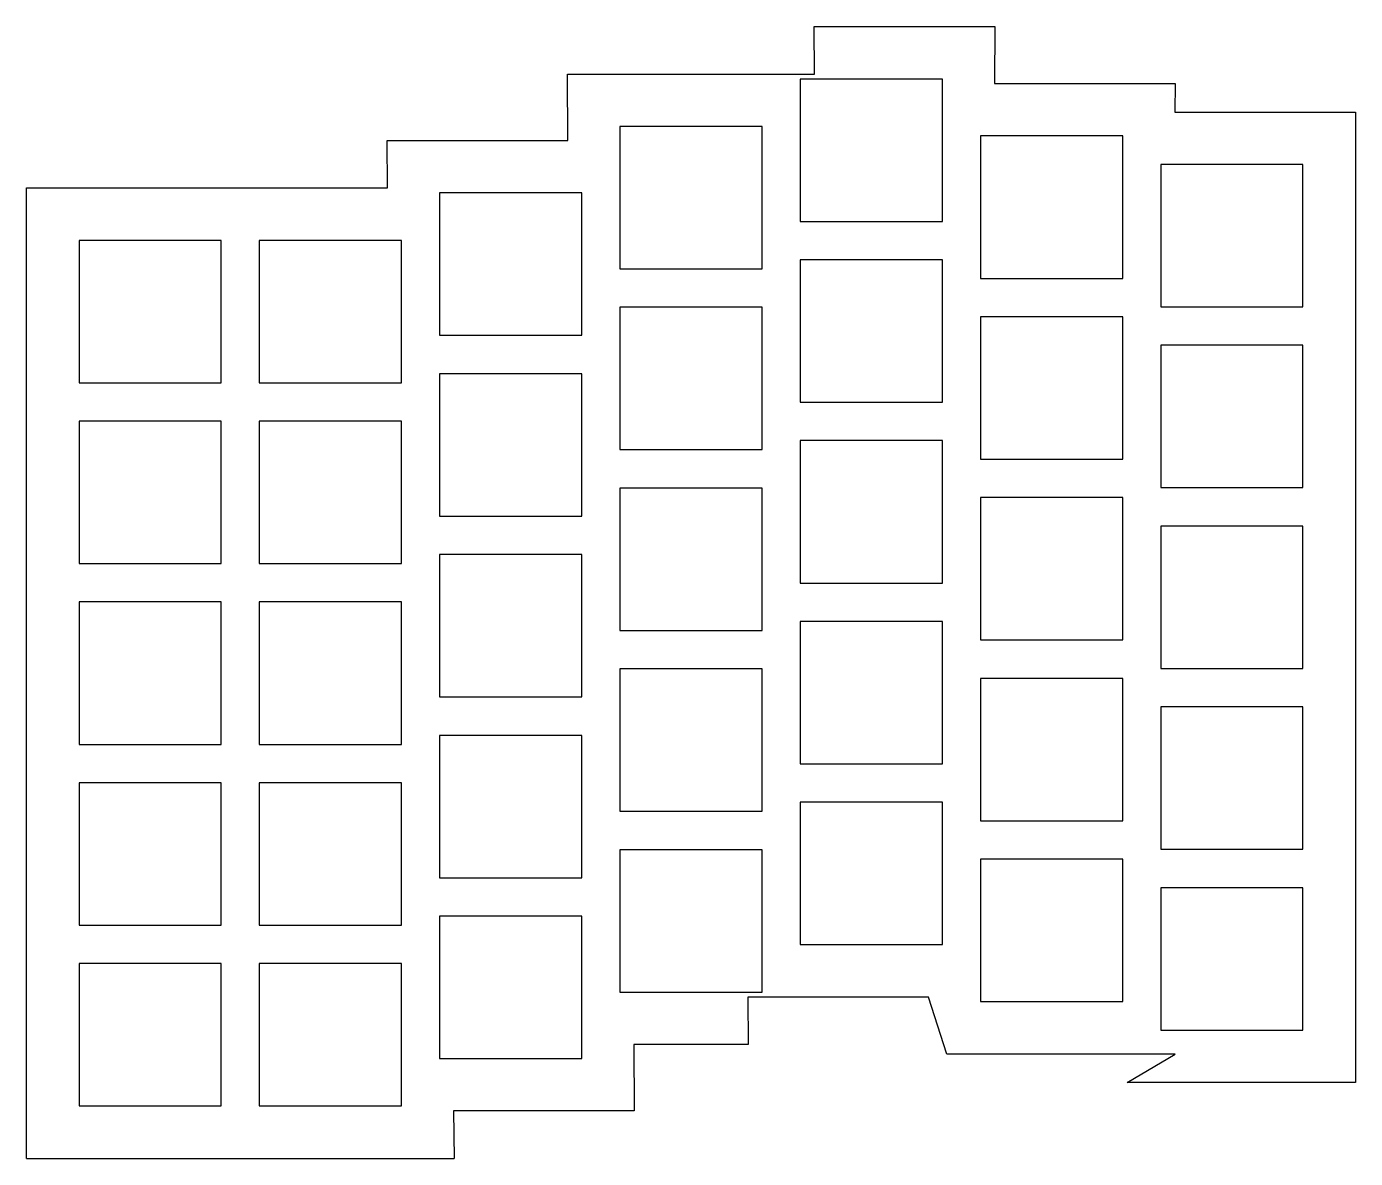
# Model space of a CAD drawing. Header units: millimetres. Extents: x 87 to 227, y -163 to -44.
import ezdxf

# ---------------------------------------------------------------- set-up
doc = ezdxf.new("R2010")
doc.units = ezdxf.units.MM

msp = doc.modelspace()

# ---------------------------------------------------------------- linework, layer by layer
for p, q in [((170.025, -48.775), (169.975, -43.775)), ((169.975, -43.775), (189.025, -43.775)), ((189.025, -43.775), (188.975, -49.775)), ((144.025, -55.775), (143.975, -48.775)), ((143.975, -48.775), (170.025, -48.775)), ((183.5, -49.3), (168.5, -49.3)), ((168.5, -49.3), (168.5, -64.3)), ((183.5, -64.3), (183.5, -49.3)), ((188.975, -49.775), (208.025, -49.775)), ((208.025, -49.775), (207.975, -52.775)), ((207.975, -52.775), (227.025, -52.775)), ((227.025, -52.775), (227.025, -155.025)), ((164.5, -54.3), (149.5, -54.3)), ((149.5, -54.3), (149.5, -69.3)), ((164.5, -69.3), (164.5, -54.3)), ((125.025, -60.775), (124.975, -55.775)), ((124.975, -55.775), (144.025, -55.775)), ((202.5, -55.3), (187.5, -55.3)), ((187.5, -55.3), (187.5, -70.3)), ((202.5, -70.3), (202.5, -55.3)), ((221.5, -58.3), (206.5, -58.3)), ((206.5, -58.3), (206.5, -73.3)), ((221.5, -73.3), (221.5, -58.3)), ((86.975, -163.025), (86.975, -60.775)), ((86.975, -60.775), (125.025, -60.775)), ((145.5, -61.3), (130.5, -61.3)), ((130.5, -61.3), (130.5, -76.3)), ((145.5, -76.3), (145.5, -61.3)), ((168.5, -64.3), (183.5, -64.3)), ((107.5, -66.3), (92.5, -66.3)), ((92.5, -66.3), (92.5, -81.3)), ((107.5, -81.3), (107.5, -66.3)), ((126.5, -66.3), (111.5, -66.3)), ((111.5, -66.3), (111.5, -81.3)), ((126.5, -81.3), (126.5, -66.3)), ((183.5, -68.35), (168.5, -68.35)), ((168.5, -68.35), (168.5, -83.35)), ((183.5, -83.35), (183.5, -68.35)), ((149.5, -69.3), (164.5, -69.3)), ((187.5, -70.3), (202.5, -70.3)), ((164.5, -73.35), (149.5, -73.35)), ((149.5, -73.35), (149.5, -88.35)), ((164.5, -88.35), (164.5, -73.35)), ((206.5, -73.3), (221.5, -73.3)), ((202.5, -74.35), (187.5, -74.35)), ((187.5, -74.35), (187.5, -89.35)), ((202.5, -89.35), (202.5, -74.35)), ((130.5, -76.3), (145.5, -76.3)), ((221.5, -77.35), (206.5, -77.35)), ((206.5, -77.35), (206.5, -92.35)), ((221.5, -92.35), (221.5, -77.35)), ((145.5, -80.35), (130.5, -80.35)), ((130.5, -80.35), (130.5, -95.35)), ((145.5, -95.35), (145.5, -80.35)), ((92.5, -81.3), (107.5, -81.3)), ((111.5, -81.3), (126.5, -81.3)), ((168.5, -83.35), (183.5, -83.35)), ((107.5, -85.35), (92.5, -85.35)), ((92.5, -85.35), (92.5, -100.35)), ((107.5, -100.35), (107.5, -85.35)), ((126.5, -85.35), (111.5, -85.35)), ((111.5, -85.35), (111.5, -100.35)), ((126.5, -100.35), (126.5, -85.35)), ((183.5, -87.4), (168.5, -87.4)), ((168.5, -87.4), (168.5, -102.4)), ((183.5, -102.4), (183.5, -87.4)), ((149.5, -88.35), (164.5, -88.35)), ((187.5, -89.35), (202.5, -89.35)), ((164.5, -92.4), (149.5, -92.4)), ((149.5, -92.4), (149.5, -107.4)), ((164.5, -107.4), (164.5, -92.4)), ((206.5, -92.35), (221.5, -92.35)), ((202.5, -93.4), (187.5, -93.4)), ((187.5, -93.4), (187.5, -108.4)), ((202.5, -108.4), (202.5, -93.4)), ((130.5, -95.35), (145.5, -95.35)), ((221.5, -96.4), (206.5, -96.4)), ((206.5, -96.4), (206.5, -111.4)), ((221.5, -111.4), (221.5, -96.4)), ((145.5, -99.4), (130.5, -99.4)), ((130.5, -99.4), (130.5, -114.4)), ((145.5, -114.4), (145.5, -99.4)), ((92.5, -100.35), (107.5, -100.35)), ((111.5, -100.35), (126.5, -100.35)), ((168.5, -102.4), (183.5, -102.4)), ((107.5, -104.4), (92.5, -104.4)), ((92.5, -104.4), (92.5, -119.4)), ((107.5, -119.4), (107.5, -104.4)), ((126.5, -104.4), (111.5, -104.4)), ((111.5, -104.4), (111.5, -119.4)), ((126.5, -119.4), (126.5, -104.4)), ((149.5, -107.4), (164.5, -107.4)), ((183.5, -106.45), (168.5, -106.45)), ((168.5, -106.45), (168.5, -121.45)), ((183.5, -121.45), (183.5, -106.45)), ((187.5, -108.4), (202.5, -108.4)), ((164.5, -111.45), (149.5, -111.45)), ((149.5, -111.45), (149.5, -126.45)), ((164.5, -126.45), (164.5, -111.45)), ((206.5, -111.4), (221.5, -111.4)), ((202.5, -112.45), (187.5, -112.45)), ((187.5, -112.45), (187.5, -127.45)), ((202.5, -127.45), (202.5, -112.45)), ((130.5, -114.4), (145.5, -114.4)), ((221.5, -115.45), (206.5, -115.45)), ((206.5, -115.45), (206.5, -130.45)), ((221.5, -130.45), (221.5, -115.45)), ((145.5, -118.45), (130.5, -118.45)), ((130.5, -118.45), (130.5, -133.45)), ((145.5, -133.45), (145.5, -118.45)), ((92.5, -119.4), (107.5, -119.4)), ((111.5, -119.4), (126.5, -119.4)), ((168.5, -121.45), (183.5, -121.45)), ((107.5, -123.45), (92.5, -123.45)), ((92.5, -123.45), (92.5, -138.45)), ((107.5, -138.45), (107.5, -123.45)), ((126.5, -123.45), (111.5, -123.45)), ((111.5, -123.45), (111.5, -138.45)), ((126.5, -138.45), (126.5, -123.45)), ((183.5, -125.5), (168.5, -125.5)), ((168.5, -125.5), (168.5, -140.5)), ((183.5, -140.5), (183.5, -125.5)), ((149.5, -126.45), (164.5, -126.45)), ((187.5, -127.45), (202.5, -127.45)), ((164.5, -130.5), (149.5, -130.5)), ((149.5, -130.5), (149.5, -145.5)), ((164.5, -145.5), (164.5, -130.5)), ((202.5, -131.5), (187.5, -131.5)), ((187.5, -131.5), (187.5, -146.5)), ((202.5, -146.5), (202.5, -131.5)), ((206.5, -130.45), (221.5, -130.45)), ((130.5, -133.45), (145.5, -133.45)), ((221.5, -134.5), (206.5, -134.5)), ((206.5, -134.5), (206.5, -149.5)), ((221.5, -149.5), (221.5, -134.5)), ((92.5, -138.45), (107.5, -138.45)), ((111.5, -138.45), (126.5, -138.45)), ((145.5, -137.5), (130.5, -137.5)), ((130.5, -137.5), (130.5, -152.5)), ((145.5, -152.5), (145.5, -137.5)), ((168.5, -140.5), (183.5, -140.5)), ((107.5, -142.5), (92.5, -142.5)), ((92.5, -142.5), (92.5, -157.5)), ((107.5, -157.5), (107.5, -142.5)), ((126.5, -142.5), (111.5, -142.5)), ((111.5, -142.5), (111.5, -157.5)), ((126.5, -157.5), (126.5, -142.5)), ((149.5, -145.5), (164.5, -145.5)), ((182.025, -146.025), (162.975, -146.025)), ((162.975, -146.025), (163.025, -151.025)), ((183.975, -152.025), (182.025, -146.025)), ((187.5, -146.5), (202.5, -146.5)), ((206.5, -149.5), (221.5, -149.5)), ((163.025, -151.025), (150.975, -151.025)), ((150.975, -151.025), (151.025, -158.025)), ((130.5, -152.5), (145.5, -152.5)), ((208.025, -152.025), (183.975, -152.025)), ((202.975, -155.025), (208.025, -152.025)), ((227.025, -155.025), (202.975, -155.025)), ((92.5, -157.5), (107.5, -157.5)), ((111.5, -157.5), (126.5, -157.5)), ((151.025, -158.025), (131.975, -158.025)), ((131.975, -158.025), (132.025, -163.025)), ((86.975, -163.025), (132.025, -163.025))]:
    msp.add_line(p, q)

doc.saveas('drawing.dxf')
